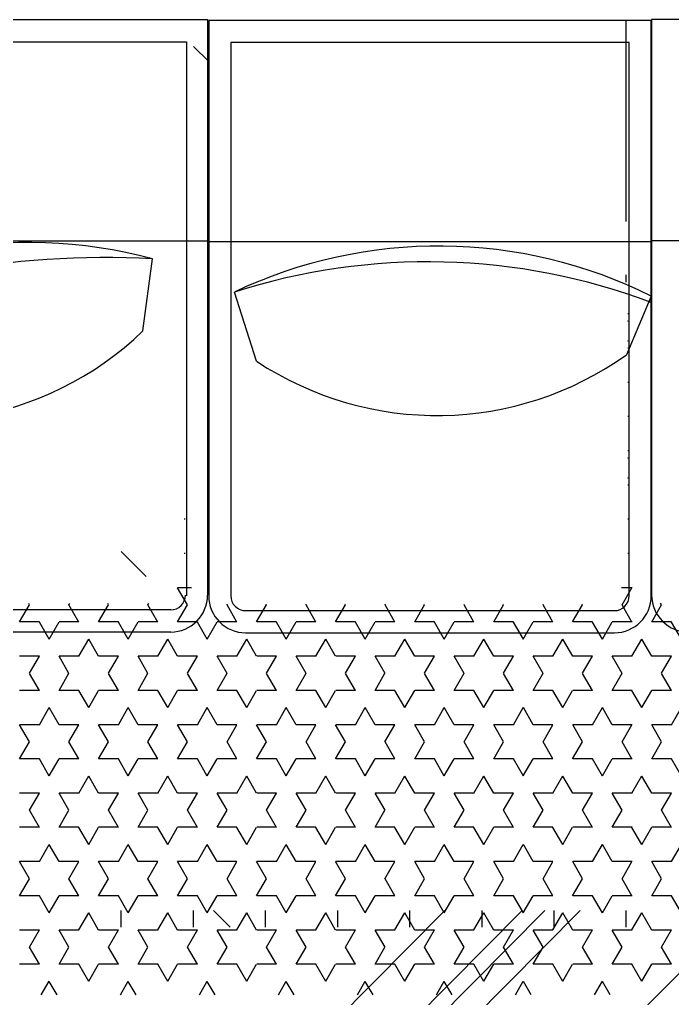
# Model space of a CAD drawing. Header units: millimetres. Extents: x -30782 to 40110, y 35885 to 73818.
# Drawn here: x 31165 to 32027, y 69673 to 70965 of the extents above; entities that cross this region are included whole.
import ezdxf

# ---------------------------------------------------------------- set-up
doc = ezdxf.new("R2010")
doc.units = ezdxf.units.MM

# ---------------------------------------------------------------- blocks, each defined once
blk = doc.blocks.new('A$C1EFC2E70')
for p, q in [((0, 2672.5), (0, 2049.2)), ((292.2, 2582.6), (292.2, 2049.2)), ((1658.5, 1689.3), (1175.9, 2167.5)), ((817.8, 2088.4), (795.2, 2075.4)), ((930.7, 2075.4), (908.1, 2088.4)), ((998.5, 2088.4), (975.9, 2075.4)), ((1111.4, 2075.4), (1088.8, 2088.4)), ((1179.2, 2088.4), (1156.7, 2075.4)), ((795.1, 2075.5), (795.1, 2049.4)), ((840.3, 2075.5), (840.3, 2049.4)), ((862.9, 2062.3), (840.3, 2075.4)), ((885.6, 2075.4), (863, 2062.3)), ((885.5, 2075.5), (885.5, 2049.4)), ((930.7, 2075.5), (930.7, 2049.4)), ((975.9, 2075.5), (975.9, 2049.4)), ((1021, 2075.5), (1021, 2049.4)), ((1043.6, 2062.3), (1021, 2075.4)), ((1066.3, 2075.4), (1043.7, 2062.3)), ((1066.2, 2075.5), (1066.2, 2049.4)), ((1111.4, 2075.5), (1111.4, 2049.4)), ((1156.6, 2075.5), (1156.6, 2049.4)), ((1224.3, 2062.3), (1201.7, 2075.4)), ((1201.8, 2075.5), (1201.8, 2049.4)), ((1247, 2075.4), (1224.4, 2062.3)), ((1247, 2075.5), (1247, 2049.4)), ((772.6, 2062.3), (770.4, 2061.1)), ((795.1, 2049.3), (772.5, 2062.3)), ((953.3, 2062.3), (930.7, 2049.3)), ((975.8, 2049.3), (953.3, 2062.3)), ((1134.1, 2062.3), (1111.5, 2049.3)), ((1156.6, 2049.3), (1134, 2062.3)), ((0, 2049.2), (759.7, 2049.2)), ((1, 2048.7), (1, 1464.3)), ((760.7, 2048.7), (1, 2048.7)), ((211.2, 2048.7), (211.2, 2049.2)), ((293.2, 2048.7), (293.2, 1464.3)), ((365.1, 2048.4), (442.4, 2015.9)), ((406, 2048.7), (406, 2049.2)), ((840.4, 2049.3), (817.8, 2036.3)), ((908.1, 2036.2), (885.5, 2049.3)), ((1021.1, 2049.3), (998.5, 2036.3)), ((1088.8, 2036.2), (1066.2, 2049.3)), ((1201.8, 2049.3), (1179.2, 2036.3)), ((1269.5, 2036.2), (1246.9, 2049.3)), ((840.3, 2023.2), (817.7, 2036.2)), ((908.2, 2036.3), (885.6, 2023.2)), ((1021, 2023.2), (998.4, 2036.2)), ((1088.9, 2036.3), (1066.3, 2023.2)), ((1201.7, 2023.2), (1179.2, 2036.2)), ((1269.6, 2036.3), (1247, 2023.2)), ((0.8, 1490.9), (0.8, 2022.6)), ((30.2, 2019.5), (30.2, 1493.5)), ((760.7, 2019.5), (30.2, 2019.5)), ((388.5, 2018.1), (388.5, 2017.7)), ((398.1, 2017.7), (397.3, 2018.1)), ((425, 2018.1), (424.1, 2017.7)), ((433.7, 2018.1), (433.7, 2017.7)), ((478.9, 2018.1), (478.9, 2017.7)), ((524.1, 2018.1), (524.1, 2017.7)), ((569.2, 2018.1), (569.2, 2017.7)), ((578.8, 2017.7), (578, 2018.1)), ((605.7, 2018.1), (604.8, 2017.7)), ((614.4, 2018.1), (614.4, 2017.7)), ((659.6, 2018.1), (659.6, 2017.7)), ((704.8, 2018.1), (704.8, 2017.7)), ((772.5, 2010.2), (749.9, 2023.2)), ((750, 2023.3), (750, 2009.6)), ((795.2, 2023.2), (772.6, 2010.2)), ((795.1, 2023.3), (795.1, 1997.2)), ((840.3, 2023.3), (840.3, 1997.2)), ((885.5, 2023.3), (885.5, 1997.2)), ((930.7, 2023.3), (930.7, 1997.2)), ((953.3, 2010.2), (930.7, 2023.2)), ((975.9, 2023.2), (953.3, 2010.2)), ((975.9, 2023.3), (975.9, 1997.2)), ((1021, 2023.3), (1021, 1997.2)), ((1066.2, 2023.3), (1066.2, 1997.2)), ((1111.4, 2023.3), (1111.4, 1997.2)), ((1134, 2010.2), (1111.4, 2023.2)), ((1156.7, 2023.2), (1134.1, 2010.2)), ((1156.6, 2023.3), (1156.6, 1997.2)), ((1201.8, 2023.3), (1201.8, 1997.2)), ((1247, 2023.3), (1247, 1997.2)), ((266.6, 2015.7), (1, 2015.7)), ((346.8, 2015.7), (337.1, 2015.7)), ((863, 2010.2), (840.4, 1997.1)), ((885.5, 1997.1), (862.9, 2010.2)), ((1043.7, 2010.2), (1021.1, 1997.1)), ((1066.2, 1997.1), (1043.6, 2010.2)), ((1198.1, 2015.7), (1175.9, 2015.7)), ((1224.4, 2010.2), (1201.8, 1997.1)), ((1246.9, 1997.1), (1224.3, 2010.2)), ((780.2, 1513), (780.2, 2000)), ((817.7, 1984.1), (795.1, 1997.1)), ((809.4, 1513), (809.4, 2000)), ((930.7, 1997.1), (908.2, 1984.1)), ((998.4, 1984.1), (975.8, 1997.1)), ((1111.5, 1997.1), (1088.9, 1984.1)), ((1179.2, 1984.1), (1156.6, 1997.1)), ((1287.5, 1994.4), (1269.6, 1984.1)), ((817.8, 1984.1), (795.2, 1971.1)), ((930.7, 1971), (908.1, 1984.1)), ((998.5, 1984.1), (975.9, 1971.1)), ((1111.4, 1971), (1088.8, 1984.1)), ((1179.2, 1984.1), (1156.7, 1971.1)), ((1287.5, 1973.7), (1269.5, 1984.1)), ((795.1, 1971.1), (795.1, 1945)), ((840.3, 1971.1), (840.3, 1945)), ((862.9, 1958), (840.3, 1971)), ((885.6, 1971.1), (863, 1958)), ((885.5, 1971.1), (885.5, 1945)), ((930.7, 1971.1), (930.7, 1945)), ((975.9, 1971.1), (975.9, 1945)), ((1021, 1971.1), (1021, 1945)), ((1043.6, 1958), (1021, 1971)), ((1066.3, 1971.1), (1043.7, 1958)), ((1066.2, 1971.1), (1066.2, 1945)), ((1111.4, 1971.1), (1111.4, 1945)), ((1156.6, 1971.1), (1156.6, 1945)), ((1224.3, 1958), (1201.7, 1971)), ((1201.8, 1971.1), (1201.8, 1945)), ((1247, 1971.1), (1224.4, 1958)), ((1247, 1971.1), (1247, 1945)), ((772.6, 1958), (771.8, 1957.5)), ((795.1, 1944.9), (772.5, 1958)), ((953.3, 1958), (930.7, 1945)), ((975.8, 1944.9), (953.3, 1958)), ((1134.1, 1958), (1111.5, 1945)), ((1156.6, 1944.9), (1134, 1958)), ((1658.5, 1476.6), (1175.9, 1954.8)), ((840.4, 1945), (817.8, 1931.9)), ((908.1, 1931.9), (885.5, 1944.9)), ((1021.1, 1945), (998.5, 1931.9)), ((1088.8, 1931.9), (1066.2, 1944.9)), ((1201.8, 1945), (1179.2, 1931.9)), ((1269.5, 1931.9), (1246.9, 1944.9)), ((840.3, 1918.9), (817.7, 1931.9)), ((908.2, 1931.9), (885.6, 1918.9)), ((1021, 1918.9), (998.4, 1931.9)), ((1088.9, 1931.9), (1066.3, 1918.9)), ((1201.7, 1918.9), (1179.2, 1931.9)), ((1269.6, 1931.9), (1247, 1918.9)), ((795.2, 1918.9), (772.6, 1905.8)), ((795.1, 1918.9), (795.1, 1892.9)), ((840.3, 1918.9), (840.3, 1892.9)), ((885.5, 1918.9), (885.5, 1892.9)), ((930.7, 1918.9), (930.7, 1892.9)), ((953.3, 1905.8), (930.7, 1918.9)), ((975.9, 1918.9), (953.3, 1905.8)), ((975.9, 1918.9), (975.9, 1892.9)), ((1021, 1918.9), (1021, 1892.9)), ((1066.2, 1918.9), (1066.2, 1892.9)), ((1111.4, 1918.9), (1111.4, 1892.9)), ((1134, 1905.8), (1111.4, 1918.9)), ((1156.7, 1918.9), (1134.1, 1905.8)), ((1156.6, 1918.9), (1156.6, 1892.9)), ((1198.1, 1920.4), (1175.9, 1920.4)), ((1201.8, 1918.9), (1201.8, 1892.9)), ((1247, 1918.9), (1247, 1892.9)), ((772.5, 1905.8), (771.8, 1906.3)), ((863, 1905.8), (840.4, 1892.8)), ((885.5, 1892.8), (862.9, 1905.8)), ((1043.7, 1905.8), (1021.1, 1892.8)), ((1066.2, 1892.8), (1043.6, 1905.8)), ((1658.5, 1429.8), (1175.9, 1908)), ((1224.4, 1905.8), (1201.8, 1892.8)), ((1246.9, 1892.8), (1224.3, 1905.8)), ((817.7, 1879.7), (795.1, 1892.8)), ((930.7, 1892.8), (908.2, 1879.8)), ((998.4, 1879.7), (975.8, 1892.8)), ((1111.5, 1892.8), (1088.9, 1879.8)), ((1179.2, 1879.7), (1156.6, 1892.8)), ((1287.5, 1890.1), (1269.6, 1879.8)), ((817.8, 1879.8), (795.2, 1866.7)), ((930.7, 1866.7), (908.1, 1879.7)), ((998.5, 1879.8), (975.9, 1866.7)), ((1111.4, 1866.7), (1088.8, 1879.7)), ((1179.2, 1879.8), (1156.7, 1866.7)), ((1658.5, 1400), (1175.9, 1878.2)), ((1287.5, 1869.4), (1269.5, 1879.7)), ((795.1, 1866.8), (795.1, 1840.7)), ((840.3, 1866.8), (840.3, 1840.7)), ((862.9, 1853.6), (840.3, 1866.7)), ((885.6, 1866.7), (863, 1853.7)), ((885.5, 1866.8), (885.5, 1840.7)), ((930.7, 1866.8), (930.7, 1840.7)), ((975.9, 1866.8), (975.9, 1840.7)), ((1021, 1866.8), (1021, 1840.7)), ((1043.6, 1853.6), (1021, 1866.7)), ((1066.3, 1866.7), (1043.7, 1853.7)), ((1066.2, 1866.8), (1066.2, 1840.7)), ((1111.4, 1866.8), (1111.4, 1840.7)), ((1156.6, 1866.8), (1156.6, 1840.7)), ((1224.3, 1853.6), (1201.7, 1866.7)), ((1201.8, 1866.8), (1201.8, 1840.7)), ((1247, 1866.7), (1224.4, 1853.7)), ((1247, 1866.8), (1247, 1840.7)), ((772.6, 1853.7), (771.8, 1853.2)), ((795.1, 1840.6), (772.5, 1853.6)), ((953.3, 1853.7), (930.7, 1840.6)), ((975.8, 1840.6), (953.3, 1853.6)), ((1134.1, 1853.7), (1111.5, 1840.6)), ((1156.6, 1840.6), (1134, 1853.6)), ((840.4, 1840.6), (817.8, 1827.6)), ((908.1, 1827.6), (885.5, 1840.6)), ((1021.1, 1840.6), (998.5, 1827.6)), ((1088.8, 1827.6), (1066.2, 1840.6)), ((1201.8, 1840.6), (1179.2, 1827.6)), ((1269.5, 1827.6), (1246.9, 1840.6)), ((840.3, 1814.5), (817.7, 1827.6)), ((908.2, 1827.6), (885.6, 1814.5)), ((1021, 1814.5), (998.4, 1827.6)), ((1088.9, 1827.6), (1066.3, 1814.5)), ((1198.1, 1825.2), (1175.9, 1825.2)), ((1201.7, 1814.5), (1179.2, 1827.6)), ((1269.6, 1827.6), (1247, 1814.5)), ((795.2, 1814.5), (772.6, 1801.5)), ((795.1, 1814.6), (795.1, 1788.5)), ((840.3, 1814.6), (840.3, 1788.5)), ((885.5, 1814.6), (885.5, 1788.5)), ((930.7, 1814.6), (930.7, 1788.5)), ((953.3, 1801.5), (930.7, 1814.5)), ((975.9, 1814.5), (953.3, 1801.5)), ((975.9, 1814.6), (975.9, 1788.5)), ((1021, 1814.6), (1021, 1788.5)), ((1066.2, 1814.6), (1066.2, 1788.5)), ((1111.4, 1814.6), (1111.4, 1788.5)), ((1134, 1801.5), (1111.4, 1814.5)), ((1156.7, 1814.5), (1134.1, 1801.5)), ((1156.6, 1814.6), (1156.6, 1788.5)), ((1201.8, 1814.6), (1201.8, 1788.5)), ((1247, 1814.6), (1247, 1788.5)), ((772.5, 1801.5), (771.8, 1801.9)), ((863, 1801.5), (840.4, 1788.5)), ((885.5, 1788.4), (862.9, 1801.5)), ((1043.7, 1801.5), (1021.1, 1788.5)), ((1066.2, 1788.4), (1043.6, 1801.5)), ((1224.4, 1801.5), (1201.8, 1788.5)), ((1246.9, 1788.4), (1224.3, 1801.5)), ((817.7, 1775.4), (795.1, 1788.4)), ((930.7, 1788.5), (908.2, 1775.4)), ((998.4, 1775.4), (975.8, 1788.4)), ((1111.5, 1788.5), (1088.9, 1775.4)), ((1179.2, 1775.4), (1156.6, 1788.4)), ((1287.5, 1785.7), (1269.6, 1775.4)), ((817.8, 1775.4), (795.2, 1762.4)), ((930.7, 1762.3), (908.1, 1775.4)), ((998.5, 1775.4), (975.9, 1762.4)), ((1111.4, 1762.3), (1088.8, 1775.4)), ((1179.2, 1775.4), (1156.7, 1762.4)), ((1658.5, 1297.9), (1175.9, 1776.1)), ((1287.5, 1765), (1269.5, 1775.4)), ((795.1, 1762.4), (795.1, 1736.3)), ((840.3, 1762.4), (840.3, 1736.3)), ((862.9, 1749.3), (840.3, 1762.3)), ((885.6, 1762.4), (863, 1749.3)), ((885.5, 1762.4), (885.5, 1736.3)), ((930.7, 1762.4), (930.7, 1736.3)), ((975.9, 1762.4), (975.9, 1736.3)), ((1021, 1762.4), (1021, 1736.3)), ((1043.6, 1749.3), (1021, 1762.3)), ((1066.3, 1762.4), (1043.7, 1749.3)), ((1066.2, 1762.4), (1066.2, 1736.3)), ((1111.4, 1762.4), (1111.4, 1736.3)), ((1156.6, 1762.4), (1156.6, 1736.3)), ((1224.3, 1749.3), (1201.7, 1762.3)), ((1201.8, 1762.4), (1201.8, 1736.3)), ((1247, 1762.4), (1224.4, 1749.3)), ((1247, 1762.4), (1247, 1736.3)), ((772.6, 1749.3), (771.8, 1748.8)), ((795.1, 1736.3), (772.5, 1749.3)), ((953.3, 1749.3), (930.7, 1736.3)), ((975.8, 1736.3), (953.3, 1749.3)), ((1134.1, 1749.3), (1111.5, 1736.3)), ((1156.6, 1736.3), (1134, 1749.3)), ((840.4, 1736.3), (817.8, 1723.2)), ((908.1, 1723.2), (885.5, 1736.3)), ((1021.1, 1736.3), (998.5, 1723.2)), ((1088.8, 1723.2), (1066.2, 1736.3)), ((1201.8, 1736.3), (1179.2, 1723.2)), ((1269.5, 1723.2), (1246.9, 1736.3)), ((840.3, 1710.2), (817.7, 1723.2)), ((908.2, 1723.2), (885.6, 1710.2)), ((1021, 1710.2), (998.4, 1723.2)), ((1088.9, 1723.2), (1066.3, 1710.2)), ((1198.1, 1729.9), (1175.9, 1729.9)), ((1201.7, 1710.2), (1179.2, 1723.2)), ((1269.6, 1723.2), (1247, 1710.2)), ((795.2, 1710.2), (772.6, 1697.2)), ((795.1, 1710.3), (795.1, 1684.2)), ((840.3, 1710.3), (840.3, 1684.2)), ((885.5, 1710.3), (885.5, 1684.2)), ((930.7, 1710.3), (930.7, 1684.2)), ((953.3, 1697.1), (930.7, 1710.2)), ((975.9, 1710.2), (953.3, 1697.2)), ((975.9, 1710.3), (975.9, 1684.2)), ((1021, 1710.3), (1021, 1684.2)), ((1066.2, 1710.3), (1066.2, 1684.2)), ((1111.4, 1710.3), (1111.4, 1684.2)), ((1134, 1697.1), (1111.4, 1710.2)), ((1156.7, 1710.2), (1134.1, 1697.2)), ((1156.6, 1710.3), (1156.6, 1684.2)), ((1201.8, 1710.3), (1201.8, 1684.2)), ((1247, 1710.3), (1247, 1684.2)), ((772.5, 1697.1), (771.8, 1697.6)), ((863, 1697.2), (840.4, 1684.1)), ((885.5, 1684.1), (862.9, 1697.1)), ((1043.7, 1697.2), (1021.1, 1684.1)), ((1066.2, 1684.1), (1043.6, 1697.1)), ((1224.4, 1697.2), (1201.8, 1684.1)), ((1246.9, 1684.1), (1224.3, 1697.1)), ((817.7, 1671.1), (795.1, 1684.1)), ((930.7, 1684.1), (908.2, 1671.1)), ((998.4, 1671.1), (975.8, 1684.1)), ((1111.5, 1684.1), (1088.9, 1671.1)), ((1179.2, 1671.1), (1156.6, 1684.1)), ((1287.5, 1681.4), (1269.6, 1671.1)), ((817.8, 1671.1), (795.2, 1658)), ((930.7, 1658), (908.1, 1671.1)), ((998.5, 1671.1), (975.9, 1658)), ((1111.4, 1658), (1088.8, 1671.1)), ((1179.2, 1671.1), (1156.7, 1658)), ((1287.5, 1660.7), (1269.5, 1671.1)), ((795.1, 1658.1), (795.1, 1632)), ((840.3, 1658.1), (840.3, 1632)), ((862.9, 1645), (840.3, 1658)), ((885.6, 1658), (863, 1645)), ((885.5, 1658.1), (885.5, 1632)), ((930.7, 1658.1), (930.7, 1632)), ((975.9, 1658.1), (975.9, 1632)), ((1021, 1658.1), (1021, 1632)), ((1043.6, 1645), (1021, 1658)), ((1066.3, 1658), (1043.7, 1645)), ((1066.2, 1658.1), (1066.2, 1632)), ((1111.4, 1658.1), (1111.4, 1632)), ((1156.6, 1658.1), (1156.6, 1632)), ((1224.3, 1645), (1201.7, 1658)), ((1201.8, 1658.1), (1201.8, 1632)), ((1247, 1658), (1224.4, 1645)), ((1247, 1658.1), (1247, 1632)), ((772.6, 1645), (771.8, 1644.5)), ((795.1, 1631.9), (772.5, 1645)), ((953.3, 1645), (930.7, 1631.9)), ((975.8, 1631.9), (953.3, 1645)), ((1134.1, 1645), (1111.5, 1631.9)), ((1156.6, 1631.9), (1134, 1645)), ((840.4, 1631.9), (817.8, 1618.9)), ((908.1, 1618.9), (885.5, 1631.9)), ((1021.1, 1631.9), (998.5, 1618.9)), ((1088.8, 1618.9), (1066.2, 1631.9)), ((1198.1, 1634.7), (1175.9, 1634.7)), ((1201.8, 1631.9), (1179.2, 1618.9)), ((1269.5, 1618.9), (1246.9, 1631.9)), ((840.3, 1605.8), (817.7, 1618.9)), ((908.2, 1618.9), (885.6, 1605.9)), ((1021, 1605.8), (998.4, 1618.9)), ((1088.9, 1618.9), (1066.3, 1605.9)), ((1201.7, 1605.8), (1179.2, 1618.9)), ((1269.6, 1618.9), (1247, 1605.9)), ((795.2, 1605.9), (772.6, 1592.8)), ((795.1, 1605.9), (795.1, 1579.8)), ((840.3, 1605.9), (840.3, 1579.8)), ((885.5, 1605.9), (885.5, 1579.8)), ((930.7, 1605.9), (930.7, 1579.8)), ((953.3, 1592.8), (930.7, 1605.8)), ((975.9, 1605.9), (953.3, 1592.8)), ((975.9, 1605.9), (975.9, 1579.8)), ((1021, 1605.9), (1021, 1579.8)), ((1066.2, 1605.9), (1066.2, 1579.8)), ((1111.4, 1605.9), (1111.4, 1579.8)), ((1134, 1592.8), (1111.4, 1605.8)), ((1156.7, 1605.9), (1134.1, 1592.8)), ((1156.6, 1605.9), (1156.6, 1579.8)), ((1201.8, 1605.9), (1201.8, 1579.8)), ((1247, 1605.9), (1247, 1579.8)), ((772.5, 1592.8), (771.8, 1593.2)), ((863, 1592.8), (840.4, 1579.8)), ((885.5, 1579.8), (862.9, 1592.8)), ((1043.7, 1592.8), (1021.1, 1579.8)), ((1066.2, 1579.8), (1043.6, 1592.8)), ((1224.4, 1592.8), (1201.8, 1579.8)), ((1246.9, 1579.8), (1224.3, 1592.8)), ((817.7, 1566.7), (795.1, 1579.8)), ((930.7, 1579.8), (908.2, 1566.7)), ((998.4, 1566.7), (975.8, 1579.8)), ((1111.5, 1579.8), (1088.9, 1566.7)), ((1179.2, 1566.7), (1156.6, 1579.8)), ((1287.5, 1577), (1269.6, 1566.7)), ((817.8, 1566.7), (795.2, 1553.7)), ((930.7, 1553.7), (908.1, 1566.7)), ((998.5, 1566.7), (975.9, 1553.7)), ((1111.4, 1553.7), (1088.8, 1566.7)), ((1179.2, 1566.7), (1156.7, 1553.7)), ((1287.5, 1556.4), (1269.5, 1566.7)), ((795.1, 1553.8), (795.1, 1527.7)), ((840.3, 1553.8), (840.3, 1527.7)), ((862.9, 1540.6), (840.3, 1553.7)), ((885.6, 1553.7), (863, 1540.7)), ((885.5, 1553.8), (885.5, 1527.7)), ((930.7, 1553.8), (930.7, 1527.7)), ((975.9, 1553.8), (975.9, 1527.7)), ((1021, 1553.8), (1021, 1527.7)), ((1043.6, 1540.6), (1021, 1553.7)), ((1066.3, 1553.7), (1043.7, 1540.7)), ((1066.2, 1553.8), (1066.2, 1527.7)), ((1111.4, 1553.8), (1111.4, 1527.7)), ((1156.6, 1553.8), (1156.6, 1527.7)), ((1224.3, 1540.6), (1201.7, 1553.7)), ((1201.8, 1553.8), (1201.8, 1527.7)), ((1247, 1553.7), (1224.4, 1540.7)), ((1247, 1553.8), (1247, 1527.7)), ((772.6, 1540.7), (771.8, 1540.2)), ((795.1, 1527.6), (772.5, 1540.6)), ((953.3, 1540.7), (930.7, 1527.6)), ((975.8, 1527.6), (953.3, 1540.6)), ((1134.1, 1540.7), (1111.5, 1527.6)), ((1156.6, 1527.6), (1134, 1540.6)), ((1198.1, 1539.4), (1175.9, 1539.4)), ((451, 1527.6), (359.6, 1498.3)), ((840.4, 1527.6), (817.8, 1514.6)), ((908.1, 1514.5), (885.5, 1527.6)), ((1021.1, 1527.6), (998.5, 1514.6)), ((1088.8, 1514.5), (1066.2, 1527.6)), ((1201.8, 1527.6), (1179.2, 1514.6)), ((1269.5, 1514.5), (1246.9, 1527.6)), ((840.3, 1501.5), (817.7, 1514.5)), ((908.2, 1514.6), (885.6, 1501.5)), ((1021, 1501.5), (998.4, 1514.5)), ((1088.9, 1514.6), (1066.3, 1501.5)), ((1201.7, 1501.5), (1179.2, 1514.5)), ((1269.6, 1514.6), (1247, 1501.5)), ((795.2, 1501.5), (772.6, 1488.5)), ((795.1, 1501.6), (795.1, 1475.5)), ((840.3, 1501.6), (840.3, 1475.5)), ((885.5, 1501.6), (885.5, 1475.5)), ((930.7, 1501.6), (930.7, 1475.5)), ((953.3, 1488.5), (930.7, 1501.5)), ((975.9, 1501.5), (953.3, 1488.5)), ((975.9, 1501.6), (975.9, 1475.5)), ((1021, 1501.6), (1021, 1475.5)), ((1066.2, 1501.6), (1066.2, 1475.5)), ((1111.4, 1501.6), (1111.4, 1475.5)), ((1134, 1488.5), (1111.4, 1501.5)), ((1156.7, 1501.5), (1134.1, 1488.5)), ((1156.6, 1501.6), (1156.6, 1475.5)), ((1201.8, 1501.6), (1201.8, 1475.5)), ((1247, 1501.6), (1247, 1475.5)), ((30.2, 1493.5), (760.7, 1493.5)), ((772.5, 1488.5), (771.8, 1488.9)), ((863, 1488.5), (840.4, 1475.4)), ((885.5, 1475.4), (862.9, 1488.5)), ((1043.7, 1488.5), (1021.1, 1475.4)), ((1066.2, 1475.4), (1043.6, 1488.5)), ((1198.1, 1492.7), (1175.9, 1470.5)), ((1224.4, 1488.5), (1201.8, 1475.4)), ((1246.9, 1475.4), (1224.3, 1488.5)), ((817.7, 1462.4), (795.1, 1475.4)), ((930.7, 1475.4), (908.2, 1462.4)), ((998.4, 1462.4), (975.8, 1475.4)), ((1111.5, 1475.4), (1088.9, 1462.4)), ((1179.2, 1462.4), (1156.6, 1475.4)), ((0, 839.5), (0, 1462.8)), ((0, 1462.8), (759.7, 1462.8)), ((1, 1464.3), (760.7, 1464.3)), ((55.5, 1464.3), (35.4, 1444.2)), ((211.2, 1462.8), (211.2, 1464.3)), ((292.2, 929.4), (292.2, 1462.8)), ((406, 1462.8), (406, 1464.3)), ((817.8, 1462.4), (795.2, 1449.4)), ((930.7, 1449.3), (908.1, 1462.4)), ((998.5, 1462.4), (975.9, 1449.4)), ((1111.4, 1449.3), (1088.8, 1462.4)), ((1179.2, 1462.4), (1156.7, 1449.4)), ((1287.5, 1452), (1269.5, 1462.4)), ((1287.5, 1472.7), (1269.6, 1462.4)), ((795.1, 1449.4), (795.1, 1423.3)), ((840.3, 1449.4), (840.3, 1423.3)), ((862.9, 1436.3), (840.3, 1449.3)), ((885.6, 1449.4), (863, 1436.3)), ((885.5, 1449.4), (885.5, 1423.3)), ((930.7, 1449.4), (930.7, 1423.3)), ((975.9, 1449.4), (975.9, 1423.3)), ((1021, 1449.4), (1021, 1423.3)), ((1043.6, 1436.3), (1021, 1449.3)), ((1066.3, 1449.4), (1043.7, 1436.3)), ((1066.2, 1449.4), (1066.2, 1423.3)), ((1111.4, 1449.4), (1111.4, 1423.3)), ((1156.6, 1449.4), (1156.6, 1423.3)), ((1224.3, 1436.3), (1201.7, 1449.3)), ((1201.8, 1449.4), (1201.8, 1423.3)), ((1247, 1449.4), (1224.4, 1436.3)), ((1247, 1449.4), (1247, 1423.3)), ((29.2, 839.5), (29.2, 1435.1)), ((29.2, 1435.1), (760.7, 1435.1)), ((750, 1441.4), (750, 1423.3)), ((772.6, 1436.3), (750, 1423.3)), ((795.1, 1423.2), (772.5, 1436.3)), ((953.3, 1436.3), (930.7, 1423.3)), ((975.8, 1423.2), (953.3, 1436.3)), ((1134.1, 1436.3), (1111.5, 1423.3)), ((1156.6, 1423.2), (1134, 1436.3)), ((1198.1, 1444.2), (1175.9, 1444.2)), ((659.6, 1433.3), (659.6, 1431.8)), ((704.8, 1433.3), (704.8, 1431.8)), ((840.4, 1423.3), (817.8, 1410.2)), ((908.1, 1410.2), (885.5, 1423.2)), ((1021.1, 1423.3), (998.5, 1410.2)), ((1088.8, 1410.2), (1066.2, 1423.2)), ((1201.8, 1423.3), (1179.2, 1410.2)), ((1269.5, 1410.2), (1246.9, 1423.2)), ((779.2, 1414.1), (779.2, 889.2)), ((808.4, 1414.1), (808.4, 889.2)), ((840.3, 1397.2), (817.7, 1410.2)), ((908.2, 1410.2), (885.6, 1397.2)), ((1021, 1397.2), (998.4, 1410.2)), ((1088.9, 1410.2), (1066.3, 1397.2)), ((1201.7, 1397.2), (1179.2, 1410.2)), ((1269.6, 1410.2), (1247, 1397.2)), ((795.2, 1397.2), (772.6, 1384.1)), ((795.1, 1397.2), (795.1, 1371.2)), ((840.3, 1397.2), (840.3, 1371.2)), ((885.5, 1397.2), (885.5, 1371.2)), ((930.7, 1397.2), (930.7, 1371.2)), ((953.3, 1384.1), (930.7, 1397.2)), ((975.9, 1397.2), (953.3, 1384.1)), ((975.9, 1397.2), (975.9, 1371.2)), ((1021, 1397.2), (1021, 1371.2)), ((1066.2, 1397.2), (1066.2, 1371.2)), ((1111.4, 1397.2), (1111.4, 1371.2)), ((1134, 1384.1), (1111.4, 1397.2)), ((1156.7, 1397.2), (1134.1, 1384.1)), ((1156.6, 1397.2), (1156.6, 1371.2)), ((1201.8, 1397.2), (1201.8, 1371.2)), ((1247, 1397.2), (1247, 1371.2)), ((411, 1377.5), (315.9, 1390)), ((772.5, 1384.1), (770.7, 1385.2)), ((863, 1384.1), (840.4, 1371.1)), ((885.5, 1371.1), (862.9, 1384.1)), ((1043.7, 1384.1), (1021.1, 1371.1)), ((1066.2, 1371.1), (1043.6, 1384.1)), ((1224.4, 1384.1), (1201.8, 1371.1)), ((1246.9, 1371.1), (1224.3, 1384.1)), ((735, 1381.8), (702.2, 1348.9)), ((817.7, 1358), (795.1, 1371.1)), ((930.7, 1371.1), (908.2, 1358.1)), ((998.4, 1358), (975.8, 1371.1)), ((1111.5, 1371.1), (1088.9, 1358.1)), ((1179.2, 1358), (1156.6, 1371.1)), ((817.8, 1358.1), (795.2, 1345)), ((930.7, 1345), (908.1, 1358)), ((998.5, 1358.1), (975.9, 1345)), ((1111.4, 1345), (1088.8, 1358)), ((1179.2, 1358.1), (1156.7, 1345)), ((1287.5, 1347.7), (1269.5, 1358)), ((1287.5, 1368.4), (1269.6, 1358.1)), ((795.1, 1345.1), (795.1, 1319)), ((840.3, 1345.1), (840.3, 1319)), ((862.9, 1331.9), (840.3, 1345)), ((885.6, 1345), (863, 1332)), ((885.5, 1345.1), (885.5, 1319)), ((930.7, 1345.1), (930.7, 1319)), ((975.9, 1345.1), (975.9, 1319)), ((1021, 1345.1), (1021, 1319)), ((1043.6, 1331.9), (1021, 1345)), ((1066.3, 1345), (1043.7, 1332)), ((1066.2, 1345.1), (1066.2, 1319)), ((1111.4, 1345.1), (1111.4, 1319)), ((1156.6, 1345.1), (1156.6, 1319)), ((1198.1, 1348.9), (1175.9, 1348.9)), ((1224.3, 1331.9), (1201.7, 1345)), ((1201.8, 1345.1), (1201.8, 1319)), ((1247, 1345), (1224.4, 1332)), ((1247, 1345.1), (1247, 1319)), ((772.6, 1332), (770.8, 1330.9)), ((795.1, 1318.9), (772.5, 1331.9)), ((953.3, 1332), (930.7, 1318.9)), ((975.8, 1318.9), (953.3, 1331.9)), ((1134.1, 1332), (1111.5, 1318.9)), ((1156.6, 1318.9), (1134, 1331.9)), ((840.4, 1318.9), (817.8, 1305.9)), ((908.1, 1305.9), (885.5, 1318.9)), ((1021.1, 1318.9), (998.5, 1305.9)), ((1088.8, 1305.9), (1066.2, 1318.9)), ((1201.8, 1318.9), (1179.2, 1305.9)), ((1269.5, 1305.9), (1246.9, 1318.9)), ((840.3, 1292.8), (817.7, 1305.9)), ((908.2, 1305.9), (885.6, 1292.8)), ((1021, 1292.8), (998.4, 1305.9)), ((1088.9, 1305.9), (1066.3, 1292.8)), ((1201.7, 1292.8), (1179.2, 1305.9)), ((1269.6, 1305.9), (1247, 1292.8)), ((795.2, 1292.8), (772.6, 1279.8)), ((795.1, 1292.9), (795.1, 1266.8)), ((840.3, 1292.9), (840.3, 1266.8)), ((885.5, 1292.9), (885.5, 1266.8)), ((930.7, 1292.9), (930.7, 1266.8)), ((953.3, 1279.8), (930.7, 1292.8)), ((975.9, 1292.8), (953.3, 1279.8)), ((975.9, 1292.9), (975.9, 1266.8)), ((1021, 1292.9), (1021, 1266.8)), ((1066.2, 1292.9), (1066.2, 1266.8)), ((1111.4, 1292.9), (1111.4, 1266.8)), ((1134, 1279.8), (1111.4, 1292.8)), ((1156.7, 1292.8), (1134.1, 1279.8)), ((1156.6, 1292.9), (1156.6, 1266.8)), ((1201.8, 1292.9), (1201.8, 1266.8)), ((1247, 1292.9), (1247, 1266.8)), ((772.5, 1279.8), (770.8, 1280.8)), ((863, 1279.8), (840.4, 1266.8)), ((885.5, 1266.7), (862.9, 1279.8)), ((1043.7, 1279.8), (1021.1, 1266.8)), ((1066.2, 1266.7), (1043.6, 1279.8)), ((1224.4, 1279.8), (1201.8, 1266.8)), ((1246.9, 1266.7), (1224.3, 1279.8)), ((817.7, 1253.7), (795.1, 1266.7)), ((930.7, 1266.8), (908.2, 1253.7)), ((998.4, 1253.7), (975.8, 1266.7)), ((1111.5, 1266.8), (1088.9, 1253.7)), ((1179.2, 1253.7), (1156.6, 1266.7)), ((817.8, 1253.7), (795.2, 1240.7)), ((930.7, 1240.7), (908.1, 1253.7)), ((998.5, 1253.7), (975.9, 1240.7)), ((1111.4, 1240.7), (1088.8, 1253.7)), ((1179.2, 1253.7), (1156.7, 1240.7)), ((1287.5, 1243.3), (1269.5, 1253.7)), ((1287.5, 1264), (1269.6, 1253.7)), ((795.1, 1240.7), (795.1, 1214.6)), ((840.3, 1240.7), (840.3, 1214.6)), ((862.9, 1227.6), (840.3, 1240.7)), ((885.6, 1240.7), (863, 1227.6)), ((885.5, 1240.7), (885.5, 1214.6)), ((930.7, 1240.7), (930.7, 1214.6)), ((975.9, 1240.7), (975.9, 1214.6)), ((1021, 1240.7), (1021, 1214.6)), ((1043.6, 1227.6), (1021, 1240.7)), ((1066.3, 1240.7), (1043.7, 1227.6)), ((1066.2, 1240.7), (1066.2, 1214.6)), ((1111.4, 1240.7), (1111.4, 1214.6)), ((1156.6, 1240.7), (1156.6, 1214.6)), ((1224.3, 1227.6), (1201.7, 1240.7)), ((1201.8, 1240.7), (1201.8, 1214.6)), ((1247, 1240.7), (1224.4, 1227.6)), ((1247, 1240.7), (1247, 1214.6)), ((772.6, 1227.6), (770.8, 1226.6)), ((795.1, 1214.6), (772.5, 1227.6)), ((953.3, 1227.6), (930.7, 1214.6)), ((975.8, 1214.6), (953.3, 1227.6)), ((1134.1, 1227.6), (1111.5, 1214.6)), ((1156.6, 1214.6), (1134, 1227.6))]:
    blk.add_line(p, q)
for centre, radius, start, end in [((759.7, 2097.9), 48.7, 270, 0), ((928, 1767.8), 629.1, 153.5049, 205.3698), ((1159.1, 1753.8), 839.3, 159.4342, 197.7258), ((2314.5, 1396.7), 2047.8, 161.4199, 161.4345), ((2314.5, 1396.7), 2023.4, 161.188, 161.2028), ((760.7, 2000), 48.7, 0, 90), ((91.5, 1765.6), 431.1, 326.492, 35.5112), ((760.7, 2000), 19.5, 0, 90), ((760.7, 1513), 19.5, 270, 0), ((760.7, 1513), 48.7, 270, 0), ((2314.5, 1396.7), 2047.8, 178.1084, 178.1497), ((2314.5, 1396.7), 2023.4, 178.0856, 178.1274), ((2314.5, 1396.7), 1731.2, 177.7624, 177.8112), ((2314.5, 1396.7), 1633.8, 177.6289, 177.6807), ((759.7, 1414.1), 48.7, 0, 90), ((759.7, 1414.1), 19.5, 0, 90), ((923.3, 1226.4), 629.1, 164.928, 216.7929), ((1445.9, 1326.7), 1131.8, 176.7935, 204.9275), ((99.9, 1079.1), 431.1, 334.7866, 43.8058)]:
    blk.add_arc(centre, radius, start, end)

msp = doc.modelspace()

# ---------------------------------------------------------------- block references
at = {"rotation": 270}
msp.add_blockref('A$C1EFC2E70', (29950.2, 70964.7), dxfattribs=at)

doc.saveas('drawing.dxf')
